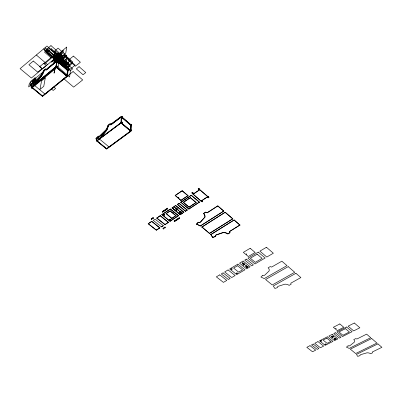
<?xml version="1.0" encoding="UTF-8"?>
<svg xmlns="http://www.w3.org/2000/svg" width="402" height="402" viewBox="0 0 402 402"><rect width="100%" height="100%" fill="white"/><g stroke="black" fill="none" stroke-linecap="round" stroke-linejoin="round"><path stroke-width="0.6" d="M159.86 227.949L151.654 221.311L148.187 223.793L156.403 230.19L159.86 227.949L151.654 221.311M156.403 230.19L148.187 223.587M156.76 218.16L160.267 215.653L168.448 222.381L164.951 224.648L156.76 218.16L160.267 215.653M152.649 218.557L152.659 217.919L153.087 217.633L153.323 218.462L152.649 218.557L153.082 218.271L153.087 217.633M152.891 218.743L152.659 217.919M176.674 210.09C176.136 209.99 176.915 208.728 176.232 210.115C177.734 210.321 176.614 210.628 176.649 210.145M151.242 219.482L151.247 218.844L151.675 218.562L151.911 219.391L151.242 219.482L151.67 219.201L151.675 218.562M151.479 219.673L151.247 218.844M131.253 130.514L131.273 130.022L130.715 129.544L130.117 130.459L130.695 130.032L131.253 130.514L106.53 148.795L96.947 140.916L121.741 122.314L121.771 121.826L122.339 122.314L121.726 123.233L122.339 122.314M130.348 125.102L130.941 124.198L131.474 125.158L130.901 125.585L130.348 125.102L130.941 124.198M131.494 124.675L130.685 125.273L130.434 131.112L120.922 122.922L121.354 116.349L121.223 122.891L96.802 141.027M131.007 124.726L130.74 131.082L106.384 148.901L106.62 148.715L96.967 140.715M108.852 146.805L99.178 138.811L98.329 136.107L95.972 138.404L96.57 140.836L106.615 149.087L130.967 131.278L131.208 125.499M122.067 116.49L121.464 117.404L122.027 117.892L122.63 116.977L122.067 116.49L110.701 124.977L121.575 116.67L131.002 124.851M122.027 117.892L122.63 116.977M176.151 209.211C175.664 207.779 175.372 208.553 175.619 208.889C176.478 209.432 175.197 208.759 175.95 209.382C176.96 208.517 176.689 210.115 176.247 209.201M67.918 69.978L67.008 76.214L42.265 96.214L42.501 96.008L31.572 86.958L56.732 66.275L56.813 65.797L57.456 66.355L56.788 67.32L57.456 66.355M31.12 87.058L55.923 66.667L56.948 60.456L57.21 60.687L46.18 69.797L45.813 69.179L43.587 71.018A7.497 2.417 -50.2 0 1 41.14 75.722L35.019 81.948L34.758 81.727A2.025 0.653 -50.3 0 1 33.291 82.299L30.833 84.757L31.12 87.058L42.522 96.43L67.27 76.44L68.174 70.199L67.219 70.978M67.556 75.601L67.621 75.124L66.993 74.576L66.33 75.536L66.923 75.058L67.556 75.601L42.411 96.093L31.572 86.958M68.315 70.35L68.385 69.878L67.757 69.335L67.099 70.28L67.727 70.827L68.315 70.35L67.687 69.807L67.757 69.335M67.556 70.546L66.722 76.274L55.898 66.963L56.843 61.26L67.556 70.546L68.385 69.878M65.531 66.541L66.425 60.581L55.541 51.054L54.536 56.989L70.461 70.787L69.581 77.008L58.31 67.29L59.31 61.094M64.039 63.858L64.516 60.732L54.647 52.104L54.114 55.22L70.139 69.26L75.189 65.164L67.335 58.265L62.28 62.421M61.802 51.662L60.888 57.365L53.682 63.32L54.657 57.592L63.38 50.376L62.983 52.903L59.823 55.521L60.235 52.984M58.792 60.607L59.375 57.004L58.853 57.441L58.265 61.039M59.596 57.863L60.395 52.913M57.592 61.044L57.672 60.576L58.31 61.129L58.235 61.601L57.647 62.084L57.004 61.531L57.592 61.044L58.235 61.601M57.647 62.084L57.722 61.617M58.803 58.28L59.174 55.994M57.873 55.943L57.521 58.079L54.833 60.305M57.184 60.441L57.622 57.808L55.461 59.596L55.019 62.23L55.888 61.516M57.21 60.687L56.185 66.898L31.386 87.279M57.245 61.114L57.411 60.099L45.562 69.923M55.436 57.029L54.577 62.109L60.576 57.149L60.642 56.727L54.647 61.687M56.004 55.833L55.476 58.963L66.471 68.501L66.933 65.355L54.476 54.511L54.868 52.23M54.667 54.556L54.496 55.551L44.114 64.184L44.3 63.179L55.416 53.873L49.155 48.406L44.607 52.225L50.878 57.647M33.105 82.737L33.698 79.727M31.441 86.907L31.21 88.063L55.772 67.893M32.009 84.018L32.698 80.556M31.753 87.169L31.527 88.324L56.084 68.164M32.441 83.701L33.009 80.812L34.004 79.988L34.456 82.224M174.769 207.296L175.141 207.291M174.775 207.497L175.146 207.497M175.131 207.352L174.775 207.342M175.141 207.538L174.775 207.538M178.528 210.372L178.895 210.362M178.9 210.613L178.538 210.633M121.585 116.545L110.726 124.655L110.254 123.967L108.063 125.605A7.04 2.874 -50.1 0 1 105.977 130.203L100.098 135.926A1.899 0.779 -50.3 0 1 98.575 136.343L98.344 136.569L98.962 139.027L107.183 129.248L108.384 125.444L110.314 124.047L108.595 125.334L107.228 129.283M180.222 214.748L183.88 212.166L175.749 205.482L172.146 207.854L180.222 214.748L183.88 212.166M173.92 212.753L174.242 212.748M174.222 212.874L173.935 212.879M173.92 212.537L174.232 212.532M174.227 212.663L173.935 212.678M44.798 93.907L33.934 84.933L42.456 74.732L43.903 70.822L45.863 69.245L44.114 70.692L42.557 74.591L33.622 85.088L33.552 82.531A2.02 0.653 -50.3 0 0 35.019 81.948M99.279 138.901L107.183 129.248M331.967 337.338L332.273 337.288M332.273 337.429L331.992 337.459M332.268 337.585L332.575 337.529M332.575 337.675L332.298 337.71M334.549 339.449L334.856 339.394M334.871 339.524L334.57 339.569M334.846 339.69L335.147 339.64M335.162 339.765L334.886 339.821M335.76 328.605L336.077 328.555M336.087 328.685L335.796 328.741M196.583 224.05L198.342 222.211A1.719 1.236 -2.8 0 0 200.608 221.834L204.844 217.16A6.427 4.658 -2.7 0 0 203.543 213.432L205.678 212.065L207.276 212.618L217.839 205.879L223.824 211.035L200.332 226.09L196.583 224.05L200.322 225.889L223.824 211.035M196.593 224.251L198.276 222.18M242.099 262.576L242.386 262.556M242.371 262.707L242.104 262.707M198.286 222.381L198.352 222.417A1.719 1.236 -2.8 0 0 200.618 222.035L204.844 217.16M245.326 265.225L245.607 265.194M245.617 265.335L245.351 265.365M45.813 69.179L45.552 68.953L43.326 70.797A7.502 2.412 -50.2 0 1 40.873 75.501L34.215 82.32A1.925 0.623 -50.3 0 0 34.361 82.505M31.361 84.943L33.346 82.968L31.361 84.968M31.421 85.425L31.823 84.51M33.406 83.45L32.944 83.912L32.884 83.46M98.329 136.107L98.344 136.147A1.899 0.779 -50.3 0 0 99.862 135.73L105.746 130.007A7.04 2.874 -50.1 0 0 107.831 125.409L110.022 123.771L110.254 123.967M97.214 138.429L96.937 138.198L97.058 138.68L96.611 139.102L96.887 139.328M98.354 137.941L98.078 137.715L98.525 137.293L98.802 137.519M53.622 51.848L58.059 48.139L66.606 55.667L62.174 59.315M58.169 55.772L31.381 78.023L20.1 68.657L47.009 46.024L68.858 65.174L72.782 61.973L65.335 55.416L61.4 58.662M54.602 61.993L62.918 55.149L72.285 63.375L66.832 67.817L57.451 59.667M44.607 70.712L29.366 83.304L28.637 86.922L31.054 84.933M42.642 72.857L41.275 73.983L41.637 75.601M57.672 60.576L46.119 70.109L57.19 60.808L67.903 70.099M58.23 62.24L66.752 55.22L65.546 63.214L62.672 65.566M56.813 65.797L56.22 66.285L56.868 66.843M67.099 70.28L67.687 69.807M110.022 123.771L110.495 124.459L121.354 116.349M121.771 121.826L121.188 122.258L121.756 122.746M96.57 140.836L120.992 122.69L130.967 131.278M131.273 130.022L130.695 130.449L130.137 129.967M180.076 211.377C180.307 211.06 179.362 210.537 180.026 211.402C180.734 212.226 179.749 211.673 180.021 211.392M175.171 195.417L182.222 190.734L188.02 195.628L180.99 200.462L175.171 195.417L180.99 200.462M175.177 195.618L182.222 190.734M162.378 211.512L167.458 208.166L167.694 208.362L167.699 208.829L162.619 212.171L162.378 211.512L162.619 212.171M151.489 219.035L151.916 218.753M152.896 218.105L153.328 217.824M162.614 211.703L167.694 208.362M162.378 211.98L167.463 208.633L167.458 208.166M191.99 192.734L192.548 192.367L193.03 192.779L193.05 193.272L192.493 193.638L191.99 192.734L192.493 193.638M198.191 188.654L198.759 188.282L199.236 188.694L199.261 189.186L198.699 189.558L198.191 188.654L198.699 189.558M180.985 200.256L188.02 195.628M192.01 193.231L192.573 192.859L192.548 192.367M198.216 189.146L198.784 188.774L198.759 188.282M192.473 193.146L193.03 192.779M198.673 189.066L199.236 188.694M161.916 214.573L170.403 208.995L178.548 215.623L170.091 221.316L161.916 214.573L170.091 221.316M177.438 204.377L179.106 203.281L187.226 210L185.568 211.281L177.438 204.377L185.568 211.281M180.799 202.166L191.332 195.251L199.407 202.095L188.92 209.105L180.799 202.166L188.92 209.105M193.055 194.116L199.824 189.669L207.874 196.608L201.136 201.186L193.055 194.116L201.136 201.186M148.187 223.793L151.649 221.517M161.916 214.774L170.403 208.995M172.076 208.1L175.749 205.482M177.443 204.578L179.106 203.281M180.805 202.372L191.332 195.251M193.06 194.322L199.824 189.669M166.081 213.547L170.157 210.874L175.986 215.603L171.925 218.452L166.081 213.547L171.925 218.452M183.342 202.261L190.392 197.633L196.141 202.482L189.111 207.261L183.342 202.261L189.111 207.261M166.086 213.748L170.157 210.874M183.347 202.462L190.392 197.633M189.101 207.055L196.141 202.482M171.92 218.246L175.986 215.603M156.403 229.989L159.86 227.748M164.951 224.648L168.443 222.18M170.091 221.11L178.548 215.623M185.563 211.08L187.226 210M188.915 208.904L199.407 202.095M201.126 200.985L207.874 196.608M161.483 226.899L163.318 225.673L155.122 219.201L153.283 220.407L161.483 226.899L163.318 225.708M201.643 200.955L202.201 200.593L202.673 200.995L202.703 201.487L202.146 201.849L201.643 200.955L202.146 201.849M207.819 196.95L208.387 196.583L208.854 196.99L208.884 197.482L208.321 197.849L207.819 196.95L208.321 197.849M201.673 201.447L202.231 201.085L202.201 200.593M207.854 197.442L208.417 197.075L208.387 196.583M202.116 201.357L202.673 200.995M163.096 228.165L163.76 228.075L163.76 228.713L163.333 228.989L163.096 228.165L163.333 228.989M164.503 227.261L165.162 227.165L165.167 227.803L164.74 228.08L164.503 227.261L164.74 228.08M174.182 220.999L179.237 217.728L179.468 217.919L179.478 218.386L174.418 221.653L174.182 220.999L174.418 221.653M163.333 228.351L163.76 228.075M164.735 227.442L165.162 227.165M174.413 221.185L179.468 217.919M174.187 221.467L179.247 218.196L179.237 217.728M163.101 228.803L163.529 228.527L163.524 227.889M164.503 227.894L164.936 227.617L164.931 226.979M204.854 217.361A6.427 4.658 -2.7 0 0 203.553 213.638L205.693 212.271L207.286 212.819L217.839 205.879M201.874 226.959L225.22 212.236L232.813 218.778L209.563 233.472L201.874 226.959L209.563 233.472M201.884 227.16L225.22 212.236M209.548 233.266L232.813 218.778M210.789 234.492L234.18 219.954L239.964 225.12L229.512 231.557L229.989 232.733L227.874 234.029A6.251 4.407 -4.5 0 0 223.16 232.657L216.311 235.004A1.683 1.191 -4.1 0 0 215.482 236.527L212.764 237.517L210.789 234.492L212.764 237.517M210.804 234.693L234.18 219.954M229.517 231.557L239.944 224.919M215.512 236.577L215.467 236.321A1.683 1.191 -4.1 0 1 216.296 234.803L223.145 232.451A6.246 4.407 -4.5 0 1 227.854 233.828L229.969 232.527L229.497 231.356M179.443 211.889C180.292 212.412 178.639 210.643 179.533 211.854M176.312 208.316C176.81 208.583 176.151 208.673 176.292 207.749C176.056 207.965 175.915 208.065 176.292 208.326M212.753 237.316L215.467 236.321M178.689 210.457L178.533 210.422M156.76 217.959L164.951 224.447M160.267 215.859L168.448 222.381M170.162 211.08L175.991 215.809M170.403 209.201L178.553 215.829M172.146 207.854L180.287 214.497M172.076 207.96L180.222 214.608M175.754 205.688L183.885 212.372M97.058 138.68L97.334 138.906M96.766 138.851L96.49 138.62L98.4 136.786L98.681 137.042M30.833 84.757L31.391 87.304L31.331 84.737L31.1 84.968L33.552 82.48L33.934 84.933M95.972 138.404L96.204 138.595L98.575 136.343M33.291 82.299L33.557 82.521M179.111 203.482L187.231 210.201M98.234 137.464L97.957 137.238L98.078 137.715M102.148 136.514L101.636 136.082L101.867 136.288L106.656 130.57L106.414 130.369L106.932 130.801M34.823 81.656L35.09 81.882M41.527 75.837L41.728 76.003L36.632 82.103L36.441 81.928M51.466 89.023L53.18 90.46L55.602 88.5L53.893 87.063M40.873 75.501L41.14 75.722M182.227 190.935L188.025 195.829M190.402 197.839L196.151 202.688M191.337 195.452L199.422 202.301M43.326 70.797L43.587 71.018M192.573 192.859L193.05 193.272M202.231 201.085L202.703 201.487M46.18 69.797L45.552 68.953M36.351 55.014L47.536 64.591M56.732 66.275L57.38 66.832M121.741 122.314L122.308 122.801M198.784 188.774L199.261 189.186M208.417 197.075L208.884 197.482M199.834 189.875L207.884 196.809M66.4 75.053L67.033 75.601M56.22 66.702L67.039 76.018M121.233 122.69L130.745 130.881M66.963 76.078L56.144 66.762L57.084 61.059L67.797 70.355M121.163 122.746L130.675 130.936L130.921 125.102L121.489 116.922M55.923 66.667L67.27 76.44M217.854 206.085L223.839 211.241M225.236 212.442L232.833 218.979M234.2 220.155L239.964 225.12M122.042 116.972L122.605 117.459M130.921 124.68L131.474 125.158M43.491 48.923L54.727 58.677M57.159 60.998L67.873 70.29M121.565 116.866L130.992 125.047M121.253 117.098L130.685 125.273M333.012 336.595L332.549 336.655L333.007 336.635M333.072 337.087L332.61 337.147L333.072 337.122M333.132 336.796L333.595 336.745L333.137 336.77M334.047 338.499L334.509 338.449L334.047 338.489M334.147 338.891L334.61 338.841L334.152 338.871M334.564 338.157L335.027 338.107L334.564 338.157M334.615 339.097L335.072 339.052L334.615 339.097M334.67 338.549L335.127 338.499L334.67 338.539M335.132 338.755L335.595 338.71L335.137 338.735M335.193 339.248L335.65 339.198L335.193 339.228M335.71 338.906L336.172 338.856L335.71 338.906M176.136 208.698L176.694 208.713L176.136 208.698M176.764 209.005C177.759 209.774 176.749 207.794 176.769 208.975M176.975 209.713C177.835 210.462 177.126 208.512 176.975 209.713M177.518 209.231L178.076 209.246L177.523 209.201M177.513 209.03L178.071 209.045L177.513 209.015M179.337 212.246L179.895 212.261L179.342 212.216M179.97 213.125C181.639 213.583 180.036 213.638 180.377 212.733C180.237 211.673 180.141 212.879 179.97 213.1M180.508 212.075L181.066 212.085L180.508 212.06M180.503 211.869L181.056 211.884L180.508 211.839M180.714 212.774C181.588 213.482 180.86 211.588 180.719 212.748M181.257 212.296L181.815 212.311L181.257 212.281M181.252 212.095L181.81 212.09L181.252 212.095M57.28 58.576L56.808 58.134L57.275 58.617M246.24 254.079L246.657 254.064L246.24 254.069M178.488 197.623C179.232 198.045 178.649 196.794 178.493 197.603M56.19 58.325L56.627 58.421L56.19 58.325M58.26 58.325L58.702 58.421L58.26 58.325M59.179 58.898L59.642 58.993L59.179 58.898M60.777 55.677C61.617 56.742 61.39 54.752 60.787 55.632M61.541 58.999L61.978 59.089L61.541 58.988M63.38 60.27C64.189 61.345 64.039 59.32 63.38 60.27M242.527 263.586L243.044 263.581L242.532 263.556M242.702 264.074L243.22 264.069L242.707 264.059M243.064 263.164L243.582 263.144L243.064 263.164M243.24 263.652L243.753 263.637L243.24 263.652M243.22 264.838L243.632 264.833L243.225 264.817M243.26 264.335L243.773 264.33L243.265 264.31M243.592 265.139L244.004 265.134L243.597 265.129M243.793 263.918L244.31 263.898L243.793 263.918M243.934 264.526L244.451 264.521L243.944 264.501M244.471 264.109L244.989 264.089L244.471 264.109M245.753 266.224L246.265 266.219L245.753 266.209M245.923 266.707L246.436 266.702L245.929 266.682M246.285 265.802L246.803 265.802L246.29 265.792M246.461 266.29L246.974 266.285L246.466 266.265M246.476 266.968L246.989 266.963L246.481 266.953M246.436 267.466L246.848 267.461L246.441 267.446M246.808 267.767L247.215 267.762L246.813 267.747M247.014 266.551L247.526 266.536L247.014 266.551M247.15 267.159L247.662 267.154L247.155 267.144M247.687 266.742L248.2 266.722L247.687 266.742M331.464 336.373L331.921 336.343L331.469 336.353M331.57 336.765L332.027 336.73L331.58 336.735M331.982 336.027L332.444 335.992L331.982 336.017M332.032 336.976L332.494 336.936L332.037 336.966M332.087 336.424L332.549 336.384L332.092 336.404M66.521 64.647L66.074 67.647L55.084 58.104L55.587 55.114L66.521 64.647M65.893 65.431L65.802 66.028L54.823 56.481L54.928 55.883L65.893 65.431M66.697 47.089L65.792 53.004L58.235 59.245L59.21 53.305L66.697 47.089M61.014 58.154L59.953 63.24L61.014 58.154M60.923 57.948L60.762 58.943L58.159 61.094L58.32 60.094L60.923 57.948M58.697 60.426L58.144 63.823L58.597 63.451L59.149 60.054L58.697 60.426M54.963 69.124L54.059 73.084L54.963 69.124M56.406 57.597L55.903 60.596L44.667 50.858L45.23 47.868L56.406 57.597M45.285 77.827L43.763 86.34L39.989 89.415L41.557 80.887L45.285 77.827M36.024 78.732L35.813 79.822L34.512 80.892L34.728 79.802L36.024 78.732M35.105 77.752L34.391 81.41L30.039 84.998L30.773 81.335L35.105 77.752M262.627 275.395L260.933 277.028L264.245 278.601L286.998 265.611L281.852 261.184L271.631 267.064L270.199 266.596L268.129 267.792A5.965 4.005 -6.9 0 1 269.059 271.008L264.807 275.084A1.593 1.065 -6.8 0 1 262.692 275.425L262.627 275.395M96.43 138.373L96.204 138.589L96.812 141.057L97.038 140.841L96.43 138.373M50.974 45.622L46.491 49.391L54.365 56.24L58.843 52.521L50.974 45.622M47.19 49.014L45.682 50.28L56.878 59.998L58.38 58.757L47.19 49.014M33.331 61.024L28.914 64.737L37.753 72.169L42.16 68.511L33.331 61.024M51.265 48.727L46.717 52.541L52.969 57.958L57.511 54.19L51.265 48.727M43.803 63.265L39.652 66.722L42.23 68.908L46.376 65.466L43.803 63.265M58.511 53.757L53.235 58.139L54.22 58.993L59.496 54.622L58.511 53.757M56.486 57.551L51.24 61.903L51.551 62.174L56.803 57.828L56.486 57.551M59.24 56.179L57.416 57.692L68.395 67.25L70.214 65.767L59.24 56.179M64.34 54.923L59.782 58.687L65.913 64.029L70.466 60.305L64.34 54.923M62.019 59.566L59.983 61.24L70.641 70.506L72.667 68.863L62.019 59.566M73.425 56.079L68.496 60.119L75.45 66.224L80.375 62.235L73.425 56.079M66.727 61.667L64.792 63.255L67.134 65.295L69.069 63.717L66.727 61.667M73.069 71.546L64.003 78.867L73.646 87.118L82.686 79.923L73.069 71.546M79.073 66.667L76.34 68.873L83.053 74.752L85.782 72.571L79.073 66.667M348.097 345.81L346.418 347.147L349.202 348.408L370.729 337.7L366.599 334.147L356.936 338.986L355.715 338.615L353.755 339.595A5.387 3.196 -10.1 0 1 354.252 342.202L350.062 345.544A1.442 0.849 -10 0 1 348.147 345.831L348.097 345.81M250.175 248.28L243.341 252.355L248.33 256.506L255.149 252.476L250.175 248.28M219.708 274.873L216.336 276.862L223.417 282.375L226.778 280.415L219.708 274.873M223.08 272.883L221.291 273.938L228.356 279.49L230.135 278.45L223.08 272.883M228.08 269.928L224.673 271.943L231.723 277.526L235.12 275.541L228.08 269.928M237.929 264.114L229.683 268.983L236.718 274.606L244.934 269.812L237.929 264.114M243.115 261.049L239.552 263.154L246.552 268.868L250.104 266.792L243.115 261.049M246.371 259.129L244.753 260.084L251.732 265.843L253.345 264.898L246.371 259.129M258.225 252.129L248.014 258.159L254.984 263.943L265.154 258.004L258.225 252.129M266.446 247.275L259.893 251.144L266.817 257.034L273.345 253.22L266.446 247.275M237.557 265.742L233.602 268.074L238.622 272.114L242.572 269.807L237.557 265.742M257.185 254.195L250.345 258.225L255.295 262.34L262.114 258.355L257.185 254.195M288.199 266.647L265.596 279.521L272.219 284.968L294.736 272.275L288.199 266.647M295.912 273.29L273.275 286.023L274.883 288.47L277.46 287.596A1.568 1.025 -7.6 0 1 278.34 286.269L284.832 284.194A5.819 3.799 -7.9 0 1 289.083 285.365L291.133 284.224L290.777 283.209L300.882 277.566L295.912 273.29M339.826 323.937L333.353 327.273L337.343 330.595L343.8 327.288L339.826 323.937M310.017 345.675L306.811 347.318L312.51 351.755L315.706 350.137L310.017 345.675M313.223 344.037L311.525 344.906L317.208 349.373L318.902 348.514L313.223 344.037M317.977 341.605L314.741 343.263L320.409 347.75L323.635 346.117L317.977 341.605M327.328 336.826L319.5 340.826L325.153 345.348L332.951 341.393L327.328 336.826M332.253 334.303L328.871 336.037L334.484 340.62L337.856 338.911L332.253 334.303M335.338 332.725L333.801 333.514L339.399 338.127L340.926 337.353L335.338 332.725M346.559 326.987L336.896 331.931L342.479 336.564L352.107 331.69L346.559 326.987M354.333 323.012L348.137 326.183L353.68 330.891L359.85 327.766L354.333 323.012M326.831 338.147L323.077 340.062L327.107 343.308L330.856 341.409L326.831 338.147M345.429 328.665L338.956 331.972L342.921 335.268L349.373 331.992L345.429 328.665M371.694 338.534L350.313 349.147L355.654 353.539L376.95 343.057L371.694 338.534M377.895 343.871L356.489 354.393L357.669 356.378L360.056 355.644A1.417 0.819 -10.3 0 1 360.971 354.559L366.961 352.825A5.276 3.045 -10.5 0 1 370.629 353.75L372.564 352.805L372.352 351.981L381.9 347.318L377.895 343.871M67.184 63.38A0.784 0.643 15.8 0 0 68.471 63.189A0.784 0.643 15.8 0 0 67.516 62.315A0.784 0.643 15.8 0 0 67.184 63.38M169.86 220.216A0.653 0.472 -0.5 0 0 170.865 219.829A0.653 0.472 -0.5 0 0 169.9 219.397A0.653 0.472 -0.5 0 0 169.86 220.216M169.845 220.01A0.653 0.472 -0.5 0 0 170.86 219.633A0.653 0.472 -0.5 0 0 169.91 219.19A0.653 0.472 -0.5 0 0 169.845 220.01M163.669 215.256A0.658 0.477 0 0 0 164.674 214.869A0.658 0.477 0 0 0 163.704 214.432A0.658 0.477 0 0 0 163.669 215.256M163.659 215.05A0.658 0.477 0 0 0 164.674 214.673A0.658 0.477 0 0 0 163.714 214.221A0.658 0.477 0 0 0 163.659 215.05M231.336 269.42A0.608 0.412 -4.9 0 0 232.22 268.988A0.608 0.412 -4.9 0 0 231.281 268.707A0.608 0.412 -4.9 0 0 231.336 269.42M236.662 273.682A0.608 0.407 -5.2 0 0 237.542 273.259A0.608 0.407 -5.2 0 0 236.612 272.978A0.608 0.407 -5.2 0 0 236.662 273.682M320.957 341.177A0.548 0.332 -8.8 0 0 321.751 340.79A0.548 0.332 -8.8 0 0 320.912 340.61A0.548 0.332 -8.8 0 0 320.957 341.177M325.238 344.604A0.548 0.327 -9 0 0 326.027 344.218A0.548 0.327 -9 0 0 325.198 344.042A0.548 0.327 -9 0 0 325.238 344.604"/></g></svg>
